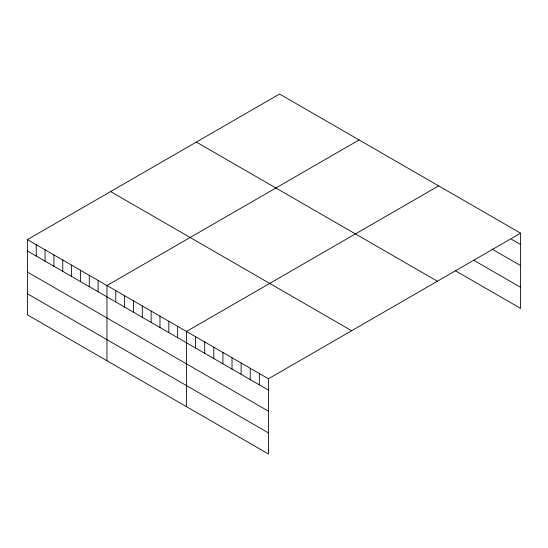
<?xml version="1.0" encoding="UTF-8"?>
<svg xmlns="http://www.w3.org/2000/svg" width="548" height="548" viewBox="0 0 548 548"><rect width="100%" height="100%" fill="white"/><g stroke="black" fill="none" stroke-linecap="round" stroke-linejoin="round"><path stroke-width="0.82" d="M27.4 239.606L268.438 378.771L268.438 453.977L27.4 314.812L27.4 239.606L279.562 94.023L520.6 233.188L520.6 308.394L455.457 270.781M359.104 139.952L106.942 285.535L106.942 360.735M438.647 185.875L186.484 331.458L186.484 406.657M268.438 378.771L520.6 233.188M511.496 239.257L520.6 244.518M491.878 249.011L520.6 265.595M473.671 260.218L520.6 287.31M196.348 142.069L437.386 281.234M110.614 191.567L351.652 330.732M27.4 250.936L268.438 390.101M27.4 272.014L268.438 411.178M27.4 293.735L268.438 432.893M259.334 373.517L259.334 384.84M250.231 368.256L250.231 379.586M241.12 363.002L241.12 374.325M232.016 357.741L232.016 369.071M222.913 352.487L222.913 363.81M213.802 347.226L213.802 358.556M204.699 341.973L204.699 353.296M195.595 336.712L195.595 348.042M177.648 326.355L177.648 337.678M168.811 321.251L168.811 332.581M159.975 316.148L159.975 327.478M151.132 311.045L151.132 322.375M142.295 305.942L142.295 317.271M133.459 300.838L133.459 312.168M124.622 295.742L124.622 307.065M115.779 290.639L115.779 301.962M98.106 280.432L98.106 291.755M89.269 275.329L89.269 286.652M80.426 270.226L80.426 281.549M71.589 265.122L71.589 276.445M62.753 260.019L62.753 271.349M53.916 254.916L53.916 266.246M45.073 249.813L45.073 261.143M36.236 244.709L36.236 256.039"/></g></svg>
